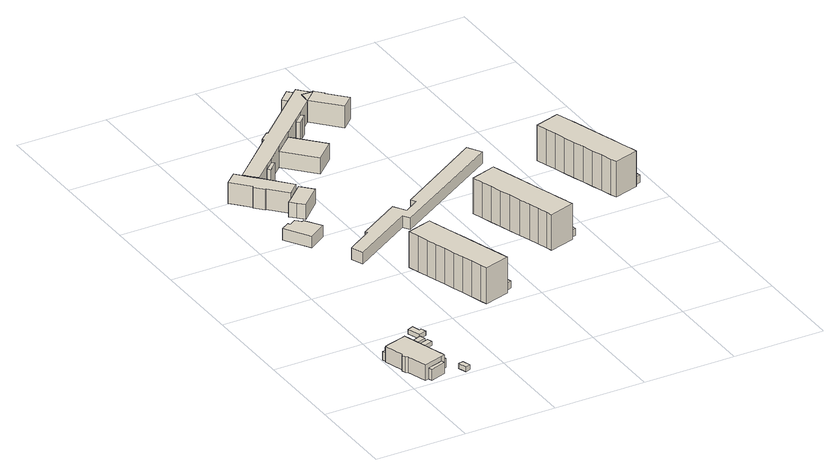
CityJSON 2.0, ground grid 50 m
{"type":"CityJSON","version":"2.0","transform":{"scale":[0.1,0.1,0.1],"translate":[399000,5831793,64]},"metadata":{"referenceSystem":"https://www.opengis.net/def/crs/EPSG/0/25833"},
"CityObjects":{
"building1":{"type":"Building","attributes":{"Gemeindeschluessel":"11000003","BezugspunktDach":"2200","function":"51009_1610","measuredHeight":4.62,"storeysAboveGround":0},"address":[{"country":"Germany","locality":"Berlin"}],"geometry":[{"type":"Solid","lod":"1","boundaries":[[[[0,1,2,3]],[[4,5,6,7]],[[4,7,3,2]],[[5,4,2,1]],[[6,5,1,0]],[[7,6,0,3]]]]}]},
"building2":{"type":"Building","attributes":{"Gemeindeschluessel":"11000003","function":"31001_1010"},"address":[{"country":"Germany","locality":"Berlin","thoroughfareNumber":"87, 87A, 87B","thoroughfareName":"Lindenberger Weg"}],"children":["building2-1","building2-2","building2-3","building2-4"]},
"building2-1":{"type":"BuildingPart","attributes":{"BezugspunktDach":"2200","measuredHeight":12,"storeysAboveGround":2},"parents":["building2"],"geometry":[{"type":"MultiSurface","lod":"1","boundaries":[[[8,9,10,11,12,13,14,15,16,17,18,19,20,21,22,23]],[[6,5,24,25,26,27,28,29,30,31,32,33,34,35,36,37]],[[6,37,23,22]],[[5,6,22,21]],[[38,39,21,20]],[[25,24,20,19]],[[26,25,19,18]],[[27,26,40,41,42,18,17]],[[28,27,17,16]],[[29,28,16,15]],[[30,29,15,14]],[[31,30,14,13]],[[32,31,43,44,45,13,12]],[[33,32,12,11]],[[34,33,11,10]],[[35,34,10,9]],[[36,35,9,8]],[[37,36,8,23]],[[24,5,39,38]],[[42,41,40,26]],[[45,44,43,31]]]}]},
"building2-2":{"type":"BuildingPart","attributes":{"BezugspunktDach":"2200","measuredHeight":6.28,"storeysAboveGround":2},"parents":["building2"],"geometry":[{"type":"Solid","lod":"1","boundaries":[[[[41,46,47,48,49,50,51,52,53,54,55,42]],[[56,57,58,59,60,61,62,63,64,65,40,26]],[[56,26,42,55]],[[57,56,55,54]],[[58,57,54,53]],[[59,58,53,52]],[[60,59,52,51]],[[61,60,51,50]],[[62,61,50,49]],[[63,62,49,48]],[[64,63,48,47]],[[65,64,47,46]],[[40,65,46,41]],[[26,40,41,42]]]]}]},
"building2-3":{"type":"BuildingPart","attributes":{"BezugspunktDach":"2200","measuredHeight":6.28,"storeysAboveGround":2},"parents":["building2"],"geometry":[{"type":"Solid","lod":"1","boundaries":[[[[39,38,66,67]],[[68,24,5,4]],[[68,4,67,66]],[[24,68,66,38]],[[4,5,39,67]],[[38,39,5,24]]]]}]},
"building2-4":{"type":"BuildingPart","attributes":{"BezugspunktDach":"2200","measuredHeight":6.28,"storeysAboveGround":2},"parents":["building2"],"geometry":[{"type":"MultiSurface","lod":"1","boundaries":[[[69,70,45,44]],[[31,71,72,43]],[[71,31,45,70]],[[72,71,70,69]],[[43,72,69,44]],[[31,43,44,45,73]]]}]},
"building3":{"type":"Building","attributes":{"Gemeindeschluessel":"11000003","BezugspunktDach":"2200","function":"31001_2000","measuredHeight":5.14,"storeysAboveGround":1},"address":[{"country":"Germany","locality":"Berlin","thoroughfareNumber":"87 (1)","thoroughfareName":"Lindenberger Weg"}],"geometry":[{"type":"Solid","lod":"1","boundaries":[[[[74,75,76,77]],[[78,79,29,28]],[[78,28,77,76]],[[79,78,76,75]],[[29,79,75,74]],[[28,29,74,77]]]]}]},
"building4":{"type":"Building","attributes":{"Gemeindeschluessel":"11000003","BezugspunktDach":"2200","function":"31001_2463","measuredHeight":2.67,"storeysAboveGround":1},"address":[{"country":"Germany","locality":"Berlin","thoroughfareNumber":"87 (2)","thoroughfareName":"Lindenberger Weg"}],"geometry":[{"type":"Solid","lod":"1","boundaries":[[[[80,81,82,83]],[[84,85,86,87]],[[84,87,83,82]],[[85,84,82,81]],[[86,85,81,80]],[[87,86,80,83]]]]}]},
"building5":{"type":"Building","attributes":{"Gemeindeschluessel":"11000003","BezugspunktDach":"2200","function":"31001_2463","measuredHeight":2.23,"storeysAboveGround":1},"address":[{"country":"Germany","locality":"Berlin","thoroughfareNumber":"87 (4)","thoroughfareName":"Lindenberger Weg"}],"geometry":[{"type":"Solid","lod":"1","boundaries":[[[[88,89,90,91]],[[92,93,94,95]],[[92,95,91,90]],[[93,92,90,89]],[[94,93,89,88]],[[95,94,88,91]]]]}]},
"building6":{"type":"Building","attributes":{"Gemeindeschluessel":"11000003","BezugspunktDach":"2200","function":"31001_2463","measuredHeight":2.65,"storeysAboveGround":1},"address":[{"country":"Germany","locality":"Berlin","thoroughfareNumber":"87 (3)","thoroughfareName":"Lindenberger Weg"}],"geometry":[{"type":"Solid","lod":"1","boundaries":[[[[96,97,98,99,100]],[[101,102,103,104,105]],[[101,105,100,99]],[[102,101,99,98]],[[103,102,98,97]],[[104,103,97,96]],[[105,104,96,100]]]]}]},
"building7":{"type":"Building","attributes":{"Gemeindeschluessel":"11000003","BezugspunktDach":"2200","function":"31001_2463","measuredHeight":2.52,"storeysAboveGround":1},"address":[{"country":"Germany","locality":"Berlin","thoroughfareNumber":"87 (5)","thoroughfareName":"Lindenberger Weg"}],"geometry":[{"type":"Solid","lod":"1","boundaries":[[[[106,107,108,109,110,111]],[[112,113,114,115,116,117]],[[112,117,111,110]],[[113,112,110,109]],[[114,113,109,108]],[[115,114,108,107]],[[116,115,107,106]],[[117,116,106,111]]]]}]},
"building8":{"type":"Building","attributes":{"name":"Haus 246","Gemeindeschluessel":"11000003","BezugspunktDach":"2200","function":"31001_3051","measuredHeight":6.48,"storeysAboveGround":2},"address":[{"country":"Germany","locality":"Berlin","thoroughfareNumber":"69 (38)","thoroughfareName":"Lindenberger Weg"}],"geometry":[{"type":"Solid","lod":"1","boundaries":[[[[118,119,120,121,122,123,124,125]],[[126,127,128,129,130,131,132,133]],[[126,133,125,124]],[[127,126,124,123]],[[128,127,123,122]],[[129,128,122,121]],[[130,129,121,120]],[[131,130,120,119]],[[132,131,119,118]],[[133,132,118,125]]]]}]},
"building9":{"type":"Building","attributes":{"Gemeindeschluessel":"11000003","BezugspunktDach":"2200","function":"31001_2000","measuredHeight":10.77,"storeysAboveGround":1},"address":[{"country":"Germany","locality":"Berlin","thoroughfareNumber":"69 (5)","thoroughfareName":"Lindenberger Weg"}],"geometry":[{"type":"Solid","lod":"1","boundaries":[[[[134,135,136,137,138,139,140]],[[141,142,143,144,145,146,147]],[[141,147,140,139]],[[142,141,139,138]],[[143,142,138,137]],[[144,143,137,136]],[[145,144,136,135]],[[146,145,135,134]],[[147,146,134,140]]]]}]},
"building10":{"type":"Building","attributes":{"Gemeindeschluessel":"11000003","BezugspunktDach":"2200","function":"31001_1010","measuredHeight":20,"storeysAboveGround":6},"address":[{"country":"Germany","locality":"Berlin","thoroughfareNumber":"81","thoroughfareName":"Lindenberger Weg"}],"geometry":[{"type":"Solid","lod":"1","boundaries":[[[[148,149,150,151,152,153,154,155,156,157,158,159,160,161,162,163,164,165,166,167,168]],[[169,170,171,172,173,174,175,176,177,178,179,180,181,182,183,184,185,186,187,188,189]],[[169,189,168,167]],[[170,169,167,166]],[[171,170,166,165]],[[172,171,165,164]],[[173,172,164,163]],[[174,173,163,162]],[[175,174,162,161]],[[176,175,161,160]],[[177,176,160,159]],[[178,177,159,158]],[[179,178,158,157]],[[180,179,157,156]],[[181,180,156,155]],[[182,181,155,154]],[[183,182,154,153]],[[184,183,153,152]],[[185,184,152,151]],[[186,185,151,150]],[[187,186,150,149]],[[188,187,149,148]],[[189,188,148,168]]]]}]},
"building11":{"type":"Building","attributes":{"Gemeindeschluessel":"11000003","BezugspunktDach":"2200","function":"51009_1610","measuredHeight":3.86,"storeysAboveGround":0},"address":[{"country":"Germany","locality":"Berlin"}],"geometry":[{"type":"Solid","lod":"1","boundaries":[[[[190,191,192,193]],[[194,195,196,197]],[[194,197,193,192]],[[195,194,192,191]],[[196,195,191,190]],[[197,196,190,193]]]]}]},
"building12":{"type":"Building","attributes":{"name":"Haus 213","Gemeindeschluessel":"11000003","function":"31001_3051"},"address":[{"country":"Germany","locality":"Berlin","thoroughfareNumber":"69 (6)","thoroughfareName":"Lindenberger Weg"}],"children":["building12-1","building12-2","building12-3","building12-4","building12-5","building12-6","building12-7"]},
"building12-1":{"type":"BuildingPart","attributes":{"BezugspunktDach":"2200","measuredHeight":15.04,"storeysAboveGround":2},"parents":["building12"],"geometry":[{"type":"MultiSurface","lod":"1","boundaries":[[[198,199,200,201,202,203,204,205,206,207,208,209,210,211,212,213,214,215,216,217,218]],[[219,220,221,222,223,224,225,226,227,228,229,230,231,232,233,234,235,236,237,238,239]],[[219,239,218,217]],[[220,219,217,216]],[[221,220,216,215]],[[222,221,215,214]],[[223,222,214,213]],[[240,241,223,213,212]],[[225,224,212,211]],[[226,225,211,210]],[[227,226,210,209]],[[228,227,209,208]],[[229,228,242,243,207]],[[230,229,207,206]],[[231,230,206,205]],[[232,231,205,204]],[[233,232,204,203]],[[244,245,246,234,233,246,245,247,203,202]],[[235,234,202,201]],[[236,248,249,201,200]],[[237,236,200,199]],[[250,251,237,199,198]],[[252,253,250,238,198,218]],[[224,223,241,240]],[[208,243,242,228]],[[234,246,245,244]],[[247,245,246,233]],[[235,249,248,236]],[[238,237,251,250]],[[239,238,250,253,252]]]}]},
"building12-2":{"type":"BuildingPart","attributes":{"BezugspunktDach":"2200","measuredHeight":15.04,"storeysAboveGround":2},"parents":["building12"],"geometry":[{"type":"MultiSurface","lod":"1","boundaries":[[[254,255,256,257,258,259,260,261,262]],[[263,242,228,264,265,266,267,268,229]],[[263,229,262,261]],[[242,263,261,260]],[[208,243,260,259]],[[264,228,259,258]],[[265,264,258,257]],[[266,265,257,256]],[[267,266,256,255]],[[268,267,255,254]],[[229,268,254,262]],[[228,242,243,208]]]}]},
"building12-3":{"type":"BuildingPart","attributes":{"BezugspunktDach":"2200","measuredHeight":10.73,"storeysAboveGround":2},"parents":["building12"],"geometry":[{"type":"Solid","lod":"1","boundaries":[[[[241,240,269,270]],[[271,224,223,272]],[[271,272,270,269]],[[224,271,269,240]],[[272,223,241,270]],[[224,240,241,223]]]]}]},
"building12-4":{"type":"BuildingPart","attributes":{"BezugspunktDach":"2200","measuredHeight":12.35,"storeysAboveGround":2},"parents":["building12"],"geometry":[{"type":"Solid","lod":"1","boundaries":[[[[273,274,275,276,277,247,245,244]],[[246,233,232,278,279,280,281,234]],[[232,233,247,277]],[[278,232,277,276]],[[279,278,276,275]],[[280,279,275,274]],[[281,280,274,273]],[[234,281,273,244]],[[246,234,244,245]],[[233,246,245,247]]]]}]},
"building12-5":{"type":"BuildingPart","attributes":{"BezugspunktDach":"2200","measuredHeight":15.12,"storeysAboveGround":2},"parents":["building12"],"geometry":[{"type":"MultiSurface","lod":"1","boundaries":[[[282,283,284,285,286,287,251,253,288,289]],[[290,239,237,291,292,293,294,295,296,297]],[[290,297,289,288]],[[239,290,288,253]],[[291,237,251,287]],[[292,291,287,286]],[[293,292,286,285]],[[294,293,285,284]],[[295,294,284,283]],[[296,295,283,282]],[[297,296,282,289]],[[238,250,251,237]],[[253,250,238,239]]]}]},
"building12-6":{"type":"BuildingPart","attributes":{"BezugspunktDach":"2200","measuredHeight":11.18,"storeysAboveGround":2},"parents":["building12"],"geometry":[{"type":"Solid","lod":"1","boundaries":[[[[298,299,300,301,302,303]],[[304,230,305,306,307,231]],[[304,231,303,302]],[[230,304,302,301]],[[305,230,301,300]],[[306,305,300,299]],[[307,306,299,298]],[[231,307,298,303]]]]}]},
"building12-7":{"type":"BuildingPart","attributes":{"BezugspunktDach":"2200","measuredHeight":9.84,"storeysAboveGround":2},"parents":["building12"],"geometry":[{"type":"MultiSurface","lod":"1","boundaries":[[[308,309,249,248]],[[235,310,311,236]],[[310,235,249,309]],[[311,310,309,308]],[[236,311,308,248]],[[235,236,248,249,312]]]}]},
"building13":{"type":"Building","attributes":{"name":"Haus 278","Gemeindeschluessel":"11000003","BezugspunktDach":"2200","function":"31001_3051","measuredHeight":6.52,"storeysAboveGround":2},"address":[{"country":"Germany","locality":"Berlin","thoroughfareNumber":"69 (39)","thoroughfareName":"Lindenberger Weg"}],"geometry":[{"type":"Solid","lod":"1","boundaries":[[[[313,314,315,316,317,318,319,320,321,322,323,324]],[[325,326,327,328,329,330,331,332,333,334,335,336]],[[325,336,324,323]],[[326,325,323,322]],[[327,326,322,321]],[[328,327,321,320]],[[329,328,320,319]],[[330,329,319,318]],[[331,330,318,317]],[[332,331,317,316]],[[333,332,316,315]],[[334,333,315,314]],[[335,334,314,313]],[[336,335,313,324]]]]}]},
"building14":{"type":"Building","attributes":{"Gemeindeschluessel":"11000003","BezugspunktDach":"2200","function":"31001_1010","measuredHeight":20.02,"storeysAboveGround":6},"address":[{"country":"Germany","locality":"Berlin","thoroughfareNumber":"83","thoroughfareName":"Lindenberger Weg"}],"geometry":[{"type":"Solid","lod":"1","boundaries":[[[[337,338,339,340,341,342,343,344,345,346,347,348,349,350,351,352,353,354,355,356,357]],[[358,359,360,361,362,363,364,365,366,367,368,369,370,371,372,373,374,375,376,377,378]],[[358,378,357,356]],[[359,358,356,355]],[[360,359,355,354]],[[361,360,354,353]],[[362,361,353,352]],[[363,362,352,351]],[[364,363,351,350]],[[365,364,350,349]],[[366,365,349,348]],[[367,366,348,347]],[[368,367,347,346]],[[369,368,346,345]],[[370,369,345,344]],[[371,370,344,343]],[[372,371,343,342]],[[373,372,342,341]],[[374,373,341,340]],[[375,374,340,339]],[[376,375,339,338]],[[377,376,338,337]],[[378,377,337,357]]]]}]},
"building15":{"type":"Building","attributes":{"Gemeindeschluessel":"11000003","BezugspunktDach":"2200","function":"51009_1610","measuredHeight":3.87,"storeysAboveGround":0},"address":[{"country":"Germany","locality":"Berlin"}],"geometry":[{"type":"Solid","lod":"1","boundaries":[[[[379,380,381,382]],[[383,384,385,386]],[[383,386,382,381]],[[384,383,381,380]],[[385,384,380,379]],[[386,385,379,382]]]]}]},
"building16":{"type":"Building","attributes":{"Gemeindeschluessel":"11000003","BezugspunktDach":"2200","function":"31001_1010","measuredHeight":19.9,"storeysAboveGround":6},"address":[{"country":"Germany","locality":"Berlin","thoroughfareNumber":"85","thoroughfareName":"Lindenberger Weg"}],"geometry":[{"type":"Solid","lod":"1","boundaries":[[[[387,388,389,390,391,392,393,394,395,396,397,398,399,400,401,402,403,404,405,406]],[[407,408,409,410,411,412,413,414,415,416,417,418,419,420,421,422,423,424,425,426]],[[407,426,406,405]],[[408,407,405,404]],[[409,408,404,403]],[[410,409,403,402]],[[411,410,402,401]],[[412,411,401,400]],[[413,412,400,399]],[[414,413,399,398]],[[415,414,398,397]],[[416,415,397,396]],[[417,416,396,395]],[[418,417,395,394]],[[419,418,394,393]],[[420,419,393,392]],[[421,420,392,391]],[[422,421,391,390]],[[423,422,390,389]],[[424,423,389,388]],[[425,424,388,387]],[[426,425,387,406]]]]}]},
"building17":{"type":"Building","attributes":{"Gemeindeschluessel":"11000003","BezugspunktDach":"2200","function":"51009_1610","measuredHeight":4.15,"storeysAboveGround":0},"address":[{"country":"Germany","locality":"Berlin"}],"geometry":[{"type":"Solid","lod":"1","boundaries":[[[[427,428,429,430]],[[431,432,433,434]],[[431,434,430,429]],[[432,431,429,428]],[[433,432,428,427]],[[434,433,427,430]]]]}]}
},
"vertices":[
[9,290,59],[25,296,59],[18,317,59],[2,312,59],[18,317,12],[25,296,12],[9,290,12],[2,312,12],
[37,182,99],[31,173,99],[37,152,99],[49,145,99],[82,36,99],[192,69,99],[213,75,99],[209,87,99],[195,133,99],[194,137,99],[157,254,99],[134,329,99],[112,322,99],[25,296,99],[9,290,99],[4,289,99],[112,322,12],[134,329,12],[157,254,12],[194,137,12],[195,133,12],[209,87,12],[213,75,12],[192,69,12],[82,36,12],[49,145,12],[37,152,12],[31,173,12],[37,182,12],[4,289,12],[112,322,74],[25,296,74],[189,153,12],[189,153,74],[157,254,74],[104,43,12],[104,43,74],[192,69,74],
[200,158,74],[197,167,74],[201,176,74],[195,194,74],[187,196,74],[181,217,74],[185,223,74],[179,241,74],[171,246,74],[168,256,74],[168,256,12],[171,246,12],[179,241,12],[185,223,12],[181,217,12],[187,196,12],[195,194,12],[201,176,12],[197,167,12],[200,158,12],
[104,343,74],[18,317,74],[104,343,12],
[111,23,74],[197,49,74],[197,49,12],[111,23,12],[192,69,73],
[209,87,63],[232,95,63],[219,140,63],[195,133,63],[219,140,12],[232,95,12],
[294,7,42],[320,16,42],[307,61,42],[279,54,42],[307,61,15],[320,16,15],[294,7,15],[279,54,15],
[214,340,35],[265,357,35],[255,387,35],[204,370,35],[255,387,12],[265,357,12],[214,340,12],[204,370,12],
[229,295,37],[278,311,37],[273,325,37],[269,340,37],[219,323,37],[269,340,13],[273,325,13],[278,311,13],[229,295,13],[219,323,13],
[258,398,37],[301,413,37],[292,443,37],[280,439,37],[267,481,37],[234,470,37],[267,481,12],[280,439,12],[292,443,12],[301,413,12],[258,398,12],[234,470,12],
[247,1428,73],[346,1492,73],[288,1581,73],[278,1576,73],[251,1605,73],[215,1581,73],[207,1593,73],[160,1563,73],[207,1593,9],[215,1581,9],[251,1605,9],[278,1576,9],[288,1581,9],[346,1492,9],[247,1428,9],[160,1563,9],
[328,1713,91],[359,1682,91],[474,1789,91],[415,1852,91],[387,1826,91],[323,1767,91],[298,1744,91],[323,1767,9],[387,1826,9],[415,1852,9],[474,1789,9],[359,1682,9],[328,1713,9],[298,1744,9],
[581,972,207],[598,916,207],[615,862,207],[632,805,207],[650,747,207],[668,690,207],[685,634,207],[703,574,207],[714,540,207],[854,582,207],[851,591,207],[844,615,207],[841,622,207],[824,677,207],[807,731,207],[788,792,207],[771,848,207],[754,902,207],[736,959,207],[700,1075,207],[563,1032,207],[700,1075,7],[736,959,7],[754,902,7],[771,848,7],[788,792,7],[807,731,7],[824,677,7],[841,622,7],[844,615,7],[851,591,7],[854,582,7],[714,540,7],[703,574,7],[685,634,7],[668,690,7],[650,747,7],[632,805,7],[615,862,7],[598,916,7],[581,972,7],[563,1032,7],
[851,591,53],[887,605,53],[879,628,53],[844,615,53],[879,628,14],[887,605,14],[851,591,14],[844,615,14],
[232,1998,127],[262,1966,127],[352,2049,127],[403,2096,127],[494,2181,127],[603,2281,127],[603,2280,127],[694,2365,127],[747,2414,127],[833,2494,127],[902,2558,127],[900,2560,127],[895,2556,127],[867,2586,127],[837,2619,127],[774,2561,127],[513,2319,127],[507,2325,127],[457,2280,127],[464,2273,127],[203,2031,127],[464,2273,8],[457,2280,8],[507,2325,8],[513,2319,8],[774,2561,8],[837,2619,8],[867,2586,8],[895,2556,8],[900,2560,8],[902,2558,8],[833,2494,8],[747,2414,8],[694,2365,8],[603,2280,8],[603,2281,8],[494,2181,8],[403,2096,8],[352,2049,8],[262,1966,8],[232,1998,8],[203,2031,8],[837,2619,108],[774,2561,108],[898,2554,8],[898,2554,127],[494,2181,98],[548,2231,98],[548,2231,8],[603,2281,98],[352,2049,107],[403,2096,107],[232,1998,124],[262,1966,124],[203,2031,76],[203,2031,124],
[964,2356,130],[1029,2415,130],[940,2511,130],[943,2514,130],[906,2554,130],[902,2558,130],[898,2554,130],[835,2557,130],[833,2494,130],[835,2557,8],[906,2554,8],[943,2514,8],[940,2511,8],[1029,2415,8],[964,2356,8],
[806,2652,108],[744,2594,108],[806,2652,8],[744,2594,8],
[637,2027,98],[745,2127,98],[680,2198,98],[670,2208,98],[603,2280,98],[670,2208,8],[680,2198,8],[745,2127,8],[637,2027,8],
[195,1910,124],[190,1905,124],[233,1857,124],[238,1861,124],[323,1767,124],[387,1826,124],[173,2064,124],[108,2006,124],[173,2064,8],[387,1826,8],[323,1767,8],[238,1861,8],[233,1857,8],[190,1905,8],[195,1910,8],[108,2006,8],
[709,2348,114],[736,2373,114],[762,2397,114],[747,2414,114],[712,2398,114],[694,2365,114],[712,2398,8],[762,2397,8],[736,2373,8],[709,2348,8],
[365,2035,107],[416,2082,107],[416,2082,8],[365,2035,8],[403,2096,28],
[383,1168,74],[725,1380,74],[749,1344,74],[1370,1725,74],[1324,1799,74],[835,1494,74],[851,1466,74],[771,1416,74],[729,1482,74],[490,1335,74],[498,1323,74],[357,1236,74],[498,1323,9],[490,1335,9],[729,1482,9],[771,1416,9],[851,1466,9],[835,1494,9],[1324,1799,9],[1370,1725,9],[749,1344,9],[725,1380,9],[383,1168,9],[357,1236,9],
[1107,1266,209],[1125,1209,209],[1143,1152,209],[1161,1092,209],[1180,1030,209],[1200,967,209],[1217,912,209],[1233,859,209],[1242,828,209],[1383,871,209],[1381,879,209],[1374,902,209],[1371,911,209],[1355,960,209],[1338,1017,209],[1320,1072,209],[1301,1133,209],[1283,1192,209],[1264,1252,209],[1227,1370,209],[1089,1325,209],[1227,1370,9],[1264,1252,9],[1283,1192,9],[1301,1133,9],[1320,1072,9],[1338,1017,9],[1355,960,9],[1371,911,9],[1374,902,9],[1381,879,9],[1383,871,9],[1242,828,9],[1233,859,9],[1217,912,9],[1200,967,9],[1180,1030,9],[1161,1092,9],[1143,1152,9],[1125,1209,9],[1107,1266,9],[1089,1325,9],
[1381,879,54],[1410,888,54],[1403,912,54],[1374,902,54],[1403,912,15],[1410,888,15],[1381,879,15],[1374,902,15],
[1629,1550,211],[1646,1496,211],[1664,1440,211],[1684,1378,211],[1703,1319,211],[1721,1262,211],[1739,1204,211],[1757,1147,211],[1768,1114,211],[1904,1157,211],[1902,1163,211],[1895,1187,211],[1892,1197,211],[1874,1252,211],[1856,1311,211],[1838,1366,211],[1784,1539,211],[1767,1592,211],[1747,1654,211],[1610,1611,211],[1747,1654,12],[1767,1592,12],[1784,1539,12],[1838,1366,12],[1856,1311,12],[1874,1252,12],[1892,1197,12],[1895,1187,12],[1902,1163,12],[1904,1157,12],[1768,1114,12],[1757,1147,12],[1739,1204,12],[1721,1262,12],[1703,1319,12],[1684,1378,12],[1664,1440,12],[1646,1496,12],[1629,1550,12],[1610,1611,12],
[1902,1163,59],[1935,1173,59],[1927,1197,59],[1895,1187,59],[1927,1197,17],[1935,1173,17],[1902,1163,17],[1895,1187,17]
]}
